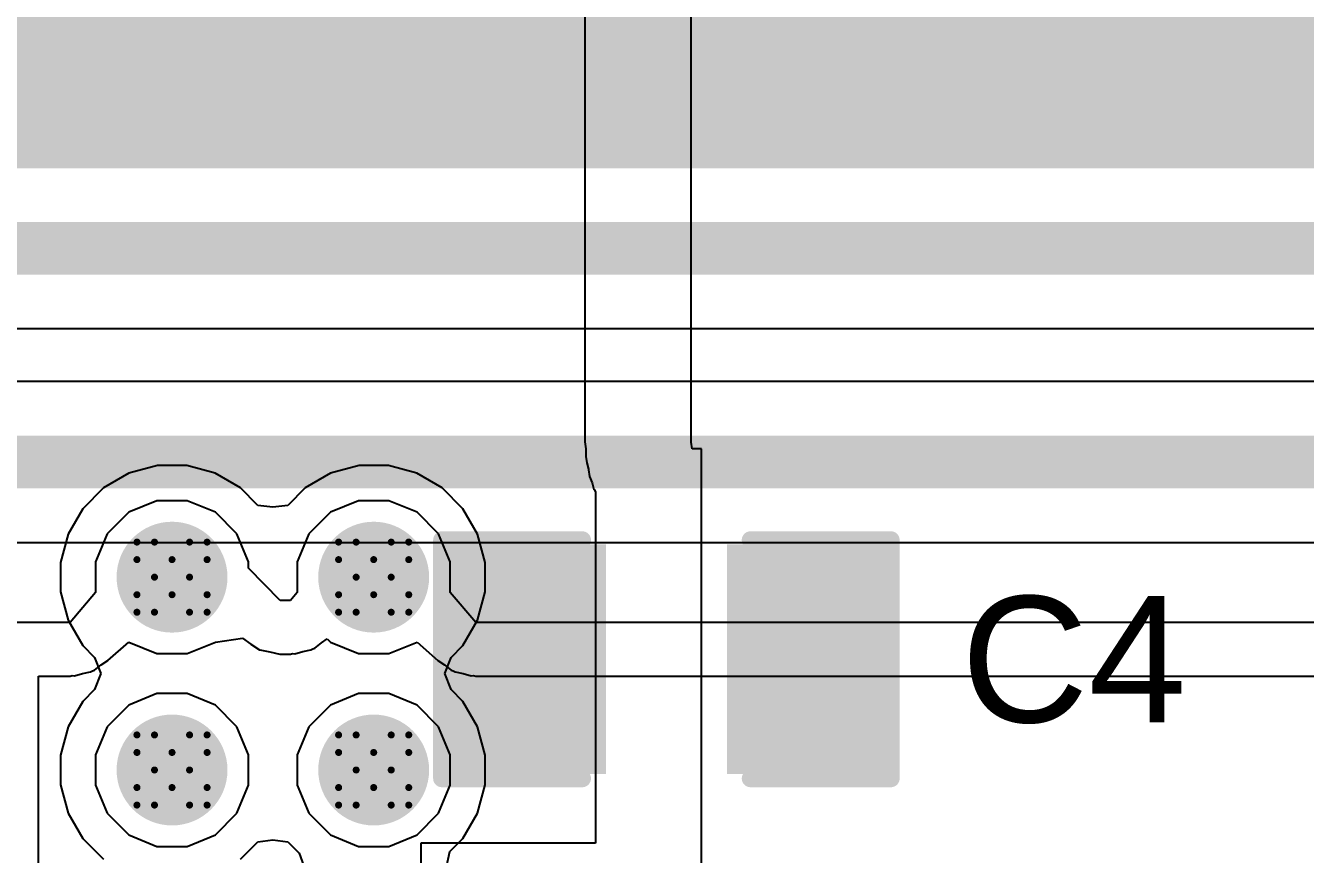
# Model space of a CAD drawing. Header units: inches. Extents: x 0 to 5379, y 0 to 5429.
# Drawn here: x 216.73 to 226, y 61.96 to 67.96 of the extents above; entities that cross this region are included whole.
import ezdxf

# ---------------------------------------------------------------- set-up
doc = ezdxf.new("R2010")
doc.units = ezdxf.units.IN
for name, color, linetype in [('Bottom Layer', 5, 'Continuous'), ('Bottom Solder', 6, 'Continuous'), ('Drill Drawing', 1, 'Continuous'), ('GND01', 16, 'Continuous'), ('GND02', 76, 'Continuous'), ('PWR', 156, 'Continuous'), ('SIG 01', 90, 'Continuous'), ('Top Layer', 1, 'Continuous'), ('Top Overlay', 2, 'Continuous'), ('Top Paste', 8, 'Continuous'), ('Top Solder', 216, 'Continuous'), ('Via Holes', 16, 'Continuous')]:
    doc.layers.add(name, color=color, linetype=linetype)
doc.styles.add('Arial', font='', dxfattribs={"height": 0.2})
doc.styles.add('Arial_Bold', font='', dxfattribs={"height": 0.2})
doc.styles.get('Arial').set_extended_font_data('Arial')
doc.styles.get('Arial_Bold').set_extended_font_data('Arial', bold=True)

# ---------------------------------------------------------------- blocks, each defined once
blk = doc.blocks.new('C___0805_10')
at = {"layer": 'Top Layer'}
for points in [[(-1.524, 0.762), (-0.508, 0.762), (-0.508, -0.762), (-1.524, -0.762)], [(0.508, 0.762), (1.524, 0.762), (1.524, -0.762), (0.508, -0.762)]]:
    blk.add_hatch(color=1, dxfattribs=at).paths.add_polyline_path(points)
at = {"layer": 'Top Paste'}
for points in [[(-1.524, 0.762), (-0.508, 0.762), (-0.508, -0.762), (-1.524, -0.762)], [(0.508, 0.762), (1.524, 0.762), (1.524, -0.762), (0.508, -0.762)]]:
    blk.add_hatch(color=8, dxfattribs=at).paths.add_polyline_path(points)
at = {"layer": 'Top Solder'}
for points in [[(-1.594, 0.832), (-0.438, 0.832), (-0.438, -0.832), (-1.594, -0.832)], [(0.438, 0.832), (1.594, 0.832), (1.594, -0.832), (0.438, -0.832)]]:
    blk.add_hatch(color=216, dxfattribs=at).paths.add_polyline_path(points)
at = {"layer": 'Top Overlay'}
for points in [[(-1.6256, 0.8636, 0.127, 0.127, 0), (-0.6096, 0.8636, 0.127, 0.127, 0)], [(-1.6256, -0.8636, 0.127, 0.127, 0), (-1.6256, 0.8636, 0.127, 0.127, 0)], [(0.6096, 0.8636, 0.127, 0.127, 0), (1.6256, 0.8636, 0.127, 0.127, 0)], [(1.6256, -0.8636, 0.127, 0.127, 0), (1.6256, 0.8636, 0.127, 0.127, 0)], [(-1.6256, -0.8636, 0.127, 0.127, 0), (-0.6096, -0.8636, 0.127, 0.127, 0)], [(0.6096, -0.8636, 0.127, 0.127, 0), (1.6256, -0.8636, 0.127, 0.127, 0)]]:
    blk.add_lwpolyline(points, format="xyseb", dxfattribs=at)
for points in [[(-1.6574, 0.8636, 0.0635, 0.0635, 1), (-1.5938, 0.8636, 0.0635, 0.0635, 1)], [(-1.6574, 0.8636, 0.0635, 0.0635, 1), (-1.5938, 0.8636, 0.0635, 0.0635, 1)], [(-0.6413, 0.8636, 0.0635, 0.0635, 1), (-0.5778, 0.8636, 0.0635, 0.0635, 1)], [(0.5778, 0.8636, 0.0635, 0.0635, 1), (0.6413, 0.8636, 0.0635, 0.0635, 1)], [(1.5938, 0.8636, 0.0635, 0.0635, 1), (1.6574, 0.8636, 0.0635, 0.0635, 1)], [(1.5938, 0.8636, 0.0635, 0.0635, 1), (1.6574, 0.8636, 0.0635, 0.0635, 1)], [(-1.6574, -0.8636, 0.0635, 0.0635, 1), (-1.5938, -0.8636, 0.0635, 0.0635, 1)], [(-1.6574, -0.8636, 0.0635, 0.0635, 1), (-1.5938, -0.8636, 0.0635, 0.0635, 1)], [(-0.6413, -0.8636, 0.0635, 0.0635, 1), (-0.5778, -0.8636, 0.0635, 0.0635, 1)], [(0.5778, -0.8636, 0.0635, 0.0635, 1), (0.6413, -0.8636, 0.0635, 0.0635, 1)], [(1.5938, -0.8636, 0.0635, 0.0635, 1), (1.6574, -0.8636, 0.0635, 0.0635, 1)], [(1.5938, -0.8636, 0.0635, 0.0635, 1), (1.6574, -0.8636, 0.0635, 0.0635, 1)]]:
    blk.add_lwpolyline(points, format="xyseb", close=True, dxfattribs=at)

msp = doc.modelspace()

# ---------------------------------------------------------------- hatches: boundary and pattern name
at = {"layer": 'Bottom Layer'}
h = msp.add_hatch(color=5, dxfattribs=at)
edge = h.paths.add_edge_path()
edge.add_arc((217.7934, 63.9677), 0.3, 0, 360)
h = msp.add_hatch(color=5, dxfattribs=at)
edge = h.paths.add_edge_path()
edge.add_arc((219.2538, 63.9677), 0.3, 0, 360)
h = msp.add_hatch(color=5, dxfattribs=at)
edge = h.paths.add_edge_path()
edge.add_arc((217.7934, 62.5707), 0.3, 0, 360)
h = msp.add_hatch(color=5, dxfattribs=at)
edge = h.paths.add_edge_path()
edge.add_arc((219.2538, 62.5707), 0.3, 0, 360)
at = {"layer": 'Bottom Solder'}
msp.add_hatch(color=6, dxfattribs=at).paths.add_polyline_path([(191.3214, 66.929), (348.9706, 66.929), (348.9706, 71.631), (191.3214, 71.631)])
h = msp.add_hatch(color=6, dxfattribs=at)
edge = h.paths.add_edge_path()
edge.add_arc((217.7934, 63.9677), 0.4016, 0, 360)
h = msp.add_hatch(color=6, dxfattribs=at)
edge = h.paths.add_edge_path()
edge.add_arc((219.2538, 63.9677), 0.4016, 0, 360)
h = msp.add_hatch(color=6, dxfattribs=at)
edge = h.paths.add_edge_path()
edge.add_arc((217.7934, 62.5707), 0.4016, 0, 360)
h = msp.add_hatch(color=6, dxfattribs=at)
edge = h.paths.add_edge_path()
edge.add_arc((219.2538, 62.5707), 0.4016, 0, 360)
at = {"layer": 'GND01'}
h = msp.add_hatch(color=16, dxfattribs=at)
edge = h.paths.add_edge_path()
edge.add_arc((217.7934, 63.9677), 0.3, 0, 360)
h = msp.add_hatch(color=16, dxfattribs=at)
edge = h.paths.add_edge_path()
edge.add_arc((219.2538, 63.9677), 0.3, 0, 360)
h = msp.add_hatch(color=16, dxfattribs=at)
edge = h.paths.add_edge_path()
edge.add_arc((217.7934, 62.5707), 0.3, 0, 360)
h = msp.add_hatch(color=16, dxfattribs=at)
edge = h.paths.add_edge_path()
edge.add_arc((219.2538, 62.5707), 0.3, 0, 360)
at = {"layer": 'GND02'}
h = msp.add_hatch(color=76, dxfattribs=at)
edge = h.paths.add_edge_path()
edge.add_arc((217.7934, 63.9677), 0.3, 0, 360)
h = msp.add_hatch(color=76, dxfattribs=at)
edge = h.paths.add_edge_path()
edge.add_arc((219.2538, 63.9677), 0.3, 0, 360)
h = msp.add_hatch(color=76, dxfattribs=at)
edge = h.paths.add_edge_path()
edge.add_arc((217.7934, 62.5707), 0.3, 0, 360)
h = msp.add_hatch(color=76, dxfattribs=at)
edge = h.paths.add_edge_path()
edge.add_arc((219.2538, 62.5707), 0.3, 0, 360)
at = {"layer": 'PWR'}
h = msp.add_hatch(color=156, dxfattribs=at)
edge = h.paths.add_edge_path()
edge.add_arc((217.7934, 63.9677), 0.3, 0, 360)
h = msp.add_hatch(color=156, dxfattribs=at)
edge = h.paths.add_edge_path()
edge.add_arc((219.2538, 63.9677), 0.3, 0, 360)
h = msp.add_hatch(color=156, dxfattribs=at)
edge = h.paths.add_edge_path()
edge.add_arc((217.7934, 62.5707), 0.3, 0, 360)
h = msp.add_hatch(color=156, dxfattribs=at)
edge = h.paths.add_edge_path()
edge.add_arc((219.2538, 62.5707), 0.3, 0, 360)
at = {"layer": 'SIG 01'}
h = msp.add_hatch(color=90, dxfattribs=at)
edge = h.paths.add_edge_path()
edge.add_arc((217.7934, 63.9677), 0.3, 0, 360)
h = msp.add_hatch(color=90, dxfattribs=at)
edge = h.paths.add_edge_path()
edge.add_arc((219.2538, 63.9677), 0.3, 0, 360)
h = msp.add_hatch(color=90, dxfattribs=at)
edge = h.paths.add_edge_path()
edge.add_arc((217.7934, 62.5707), 0.3, 0, 360)
h = msp.add_hatch(color=90, dxfattribs=at)
edge = h.paths.add_edge_path()
edge.add_arc((219.2538, 62.5707), 0.3, 0, 360)
at = {"layer": 'Top Layer'}
h = msp.add_hatch(color=1, dxfattribs=at)
edge = h.paths.add_edge_path()
edge.add_arc((217.7934, 63.9677), 0.3, 0, 360)
h = msp.add_hatch(color=1, dxfattribs=at)
edge = h.paths.add_edge_path()
edge.add_arc((219.2538, 63.9677), 0.3, 0, 360)
h = msp.add_hatch(color=1, dxfattribs=at)
edge = h.paths.add_edge_path()
edge.add_arc((217.7934, 62.5707), 0.3, 0, 360)
h = msp.add_hatch(color=1, dxfattribs=at)
edge = h.paths.add_edge_path()
edge.add_arc((219.2538, 62.5707), 0.3, 0, 360)
at = {"layer": 'Top Solder'}
h = msp.add_hatch(color=216, dxfattribs=at)
edge = h.paths.add_edge_path()
edge.add_arc((217.7934, 63.9677), 0.4016, 0, 360)
h = msp.add_hatch(color=216, dxfattribs=at)
edge = h.paths.add_edge_path()
edge.add_arc((219.2538, 63.9677), 0.4016, 0, 360)
h = msp.add_hatch(color=216, dxfattribs=at)
edge = h.paths.add_edge_path()
edge.add_arc((217.7934, 62.5707), 0.4016, 0, 360)
h = msp.add_hatch(color=216, dxfattribs=at)
edge = h.paths.add_edge_path()
edge.add_arc((219.2538, 62.5707), 0.4016, 0, 360)
at = {"layer": 'Via Holes'}
h = msp.add_hatch(color=7, dxfattribs=at)
edge = h.paths.add_edge_path()
edge.add_arc((217.7934, 63.9677), 0.15, 0, 360)
h = msp.add_hatch(color=7, dxfattribs=at)
edge = h.paths.add_edge_path()
edge.add_arc((219.2538, 63.9677), 0.15, 0, 360)
h = msp.add_hatch(color=7, dxfattribs=at)
edge = h.paths.add_edge_path()
edge.add_arc((217.7934, 62.5707), 0.15, 0, 360)
h = msp.add_hatch(color=7, dxfattribs=at)
edge = h.paths.add_edge_path()
edge.add_arc((219.2538, 62.5707), 0.15, 0, 360)

# ---------------------------------------------------------------- linework, layer by layer
at = {"layer": 'Bottom Layer'}
for p, q in [((217.4815, 64.7206), (217.2973, 64.6143)), ((217.6871, 64.7757), (217.4815, 64.7206)), ((217.8998, 64.7757), (217.6871, 64.7757)), ((218.1053, 64.7206), (217.8998, 64.7757)), ((218.2895, 64.6143), (218.1053, 64.7206)), ((218.9419, 64.7206), (218.7577, 64.6143)), ((219.1475, 64.7757), (218.9419, 64.7206)), ((219.3602, 64.7757), (219.1475, 64.7757)), ((219.5657, 64.7206), (219.3602, 64.7757)), ((219.7499, 64.6143), (219.5657, 64.7206)), ((217.2973, 64.6143), (217.1469, 64.4638)), ((218.4159, 64.4879), (218.2895, 64.6143)), ((218.7577, 64.6143), (218.6314, 64.4879)), ((219.9004, 64.4638), (219.7499, 64.6143)), ((217.1469, 64.4638), (217.0405, 64.2796)), ((218.5236, 64.4744), (218.4159, 64.4879)), ((218.6314, 64.4879), (218.5236, 64.4744)), ((220.0068, 64.2796), (219.9004, 64.4638)), ((217.0405, 64.2796), (216.9854, 64.0741)), ((220.0618, 64.0741), (220.0068, 64.2796)), ((216.9854, 64.0741), (216.9854, 63.8613)), ((220.0618, 63.8613), (220.0618, 64.0741)), ((216.9854, 63.8613), (217.0405, 63.6558)), ((220.0068, 63.6558), (220.0618, 63.8613)), ((217.0405, 63.6558), (217.1469, 63.4716)), ((219.9004, 63.4716), (220.0068, 63.6558)), ((217.1469, 63.4716), (217.233, 63.3854)), ((219.8143, 63.3854), (219.9004, 63.4716)), ((217.233, 63.3854), (217.2774, 63.2692)), ((219.7698, 63.2692), (219.8143, 63.3854)), ((217.2774, 63.2692), (217.233, 63.153)), ((219.8143, 63.153), (219.7698, 63.2692)), ((217.233, 63.153), (217.1469, 63.0668)), ((219.9004, 63.0668), (219.8143, 63.153)), ((217.1469, 63.0668), (217.0405, 62.8826)), ((220.0068, 62.8826), (219.9004, 63.0668)), ((217.0405, 62.8826), (216.9854, 62.6771)), ((220.0618, 62.6771), (220.0068, 62.8826)), ((216.9854, 62.6771), (216.9854, 62.4643)), ((220.0618, 62.4643), (220.0618, 62.6771)), ((216.9854, 62.4643), (217.0405, 62.2588)), ((220.0068, 62.2588), (220.0618, 62.4643)), ((217.0405, 62.2588), (217.1469, 62.0746)), ((219.9004, 62.0746), (220.0068, 62.2588)), ((217.1469, 62.0746), (217.2973, 61.9241)), ((218.2895, 61.9241), (218.4159, 62.0505)), ((218.4159, 62.0505), (218.5236, 62.064)), ((218.5236, 62.064), (218.6314, 62.0505)), ((218.6314, 62.0505), (218.714, 61.9678)), ((219.8056, 61.9797), (219.9004, 62.0746)), ((218.714, 61.9678), (218.7469, 61.8741)), ((219.777, 61.8472), (219.8056, 61.9797))]:
    msp.add_line(p, q, dxfattribs=at)
at = {"layer": 'Drill Drawing'}
for points in [[(217.5394, 64.0947, 0.0508, 0.0508, 0), (217.5394, 64.2217, 0.0508, 0.0508, 0)], [(217.5394, 64.2217, 0.0508, 0.0508, 0), (217.6664, 64.2217, 0.0508, 0.0508, 0)], [(217.6664, 64.2217, 0.0508, 0.0508, 0), (217.7934, 64.0947, 0.0508, 0.0508, 0)], [(217.7934, 64.0947, 0.0508, 0.0508, 0), (217.9204, 64.2217, 0.0508, 0.0508, 0)], [(217.9204, 64.2217, 0.0508, 0.0508, 0), (218.0474, 64.2217, 0.0508, 0.0508, 0)], [(218.0474, 64.0947, 0.0508, 0.0508, 0), (218.0474, 64.2217, 0.0508, 0.0508, 0)], [(218.9998, 64.0947, 0.0508, 0.0508, 0), (218.9998, 64.2217, 0.0508, 0.0508, 0)], [(218.9998, 64.2217, 0.0508, 0.0508, 0), (219.1268, 64.2217, 0.0508, 0.0508, 0)], [(219.1268, 64.2217, 0.0508, 0.0508, 0), (219.2538, 64.0947, 0.0508, 0.0508, 0)], [(219.2538, 64.0947, 0.0508, 0.0508, 0), (219.3808, 64.2217, 0.0508, 0.0508, 0)], [(219.3808, 64.2217, 0.0508, 0.0508, 0), (219.5078, 64.2217, 0.0508, 0.0508, 0)], [(219.5078, 64.0947, 0.0508, 0.0508, 0), (219.5078, 64.2217, 0.0508, 0.0508, 0)], [(217.5394, 64.0947, 0.0508, 0.0508, 0), (217.6664, 63.9677, 0.0508, 0.0508, 0)], [(217.9204, 63.9677, 0.0508, 0.0508, 0), (218.0474, 64.0947, 0.0508, 0.0508, 0)], [(218.9998, 64.0947, 0.0508, 0.0508, 0), (219.1268, 63.9677, 0.0508, 0.0508, 0)], [(219.3808, 63.9677, 0.0508, 0.0508, 0), (219.5078, 64.0947, 0.0508, 0.0508, 0)], [(217.5394, 63.8407, 0.0508, 0.0508, 0), (217.6664, 63.9677, 0.0508, 0.0508, 0)], [(217.9204, 63.9677, 0.0508, 0.0508, 0), (218.0474, 63.8407, 0.0508, 0.0508, 0)], [(218.9998, 63.8407, 0.0508, 0.0508, 0), (219.1268, 63.9677, 0.0508, 0.0508, 0)], [(219.3808, 63.9677, 0.0508, 0.0508, 0), (219.5078, 63.8407, 0.0508, 0.0508, 0)], [(217.5394, 63.7137, 0.0508, 0.0508, 0), (217.5394, 63.8407, 0.0508, 0.0508, 0)], [(217.6664, 63.7137, 0.0508, 0.0508, 0), (217.7934, 63.8407, 0.0508, 0.0508, 0)], [(217.7934, 63.8407, 0.0508, 0.0508, 0), (217.9204, 63.7137, 0.0508, 0.0508, 0)], [(218.0474, 63.7137, 0.0508, 0.0508, 0), (218.0474, 63.8407, 0.0508, 0.0508, 0)], [(218.9998, 63.7137, 0.0508, 0.0508, 0), (218.9998, 63.8407, 0.0508, 0.0508, 0)], [(219.1268, 63.7137, 0.0508, 0.0508, 0), (219.2538, 63.8407, 0.0508, 0.0508, 0)], [(219.2538, 63.8407, 0.0508, 0.0508, 0), (219.3808, 63.7137, 0.0508, 0.0508, 0)], [(219.5078, 63.7137, 0.0508, 0.0508, 0), (219.5078, 63.8407, 0.0508, 0.0508, 0)], [(217.5394, 63.7137, 0.0508, 0.0508, 0), (217.6664, 63.7137, 0.0508, 0.0508, 0)], [(217.9204, 63.7137, 0.0508, 0.0508, 0), (218.0474, 63.7137, 0.0508, 0.0508, 0)], [(218.9998, 63.7137, 0.0508, 0.0508, 0), (219.1268, 63.7137, 0.0508, 0.0508, 0)], [(219.3808, 63.7137, 0.0508, 0.0508, 0), (219.5078, 63.7137, 0.0508, 0.0508, 0)], [(217.5394, 62.6977, 0.0508, 0.0508, 0), (217.5394, 62.8247, 0.0508, 0.0508, 0)], [(217.5394, 62.8247, 0.0508, 0.0508, 0), (217.6664, 62.8247, 0.0508, 0.0508, 0)], [(217.6664, 62.8247, 0.0508, 0.0508, 0), (217.7934, 62.6977, 0.0508, 0.0508, 0)], [(217.7934, 62.6977, 0.0508, 0.0508, 0), (217.9204, 62.8247, 0.0508, 0.0508, 0)], [(217.9204, 62.8247, 0.0508, 0.0508, 0), (218.0474, 62.8247, 0.0508, 0.0508, 0)], [(218.0474, 62.6977, 0.0508, 0.0508, 0), (218.0474, 62.8247, 0.0508, 0.0508, 0)], [(218.9998, 62.6977, 0.0508, 0.0508, 0), (218.9998, 62.8247, 0.0508, 0.0508, 0)], [(218.9998, 62.8247, 0.0508, 0.0508, 0), (219.1268, 62.8247, 0.0508, 0.0508, 0)], [(219.1268, 62.8247, 0.0508, 0.0508, 0), (219.2538, 62.6977, 0.0508, 0.0508, 0)], [(219.2538, 62.6977, 0.0508, 0.0508, 0), (219.3808, 62.8247, 0.0508, 0.0508, 0)], [(219.3808, 62.8247, 0.0508, 0.0508, 0), (219.5078, 62.8247, 0.0508, 0.0508, 0)], [(219.5078, 62.6977, 0.0508, 0.0508, 0), (219.5078, 62.8247, 0.0508, 0.0508, 0)], [(217.5394, 62.6977, 0.0508, 0.0508, 0), (217.6664, 62.5707, 0.0508, 0.0508, 0)], [(217.9204, 62.5707, 0.0508, 0.0508, 0), (218.0474, 62.6977, 0.0508, 0.0508, 0)], [(218.9998, 62.6977, 0.0508, 0.0508, 0), (219.1268, 62.5707, 0.0508, 0.0508, 0)], [(219.3808, 62.5707, 0.0508, 0.0508, 0), (219.5078, 62.6977, 0.0508, 0.0508, 0)], [(217.5394, 62.4437, 0.0508, 0.0508, 0), (217.6664, 62.5707, 0.0508, 0.0508, 0)], [(217.9204, 62.5707, 0.0508, 0.0508, 0), (218.0474, 62.4437, 0.0508, 0.0508, 0)], [(218.9998, 62.4437, 0.0508, 0.0508, 0), (219.1268, 62.5707, 0.0508, 0.0508, 0)], [(219.3808, 62.5707, 0.0508, 0.0508, 0), (219.5078, 62.4437, 0.0508, 0.0508, 0)], [(217.5394, 62.3167, 0.0508, 0.0508, 0), (217.5394, 62.4437, 0.0508, 0.0508, 0)], [(217.6664, 62.3167, 0.0508, 0.0508, 0), (217.7934, 62.4437, 0.0508, 0.0508, 0)], [(217.7934, 62.4437, 0.0508, 0.0508, 0), (217.9204, 62.3167, 0.0508, 0.0508, 0)], [(218.0474, 62.3167, 0.0508, 0.0508, 0), (218.0474, 62.4437, 0.0508, 0.0508, 0)], [(218.9998, 62.3167, 0.0508, 0.0508, 0), (218.9998, 62.4437, 0.0508, 0.0508, 0)], [(219.1268, 62.3167, 0.0508, 0.0508, 0), (219.2538, 62.4437, 0.0508, 0.0508, 0)], [(219.2538, 62.4437, 0.0508, 0.0508, 0), (219.3808, 62.3167, 0.0508, 0.0508, 0)], [(219.5078, 62.3167, 0.0508, 0.0508, 0), (219.5078, 62.4437, 0.0508, 0.0508, 0)], [(217.5394, 62.3167, 0.0508, 0.0508, 0), (217.6664, 62.3167, 0.0508, 0.0508, 0)], [(217.9204, 62.3167, 0.0508, 0.0508, 0), (218.0474, 62.3167, 0.0508, 0.0508, 0)], [(218.9998, 62.3167, 0.0508, 0.0508, 0), (219.1268, 62.3167, 0.0508, 0.0508, 0)], [(219.3808, 62.3167, 0.0508, 0.0508, 0), (219.5078, 62.3167, 0.0508, 0.0508, 0)]]:
    msp.add_lwpolyline(points, format="xyseb", dxfattribs=at)
for points in [[(217.5267, 64.2217, 0.0254, 0.0254, 1), (217.5521, 64.2217, 0.0254, 0.0254, 1)], [(217.5267, 64.2217, 0.0254, 0.0254, 1), (217.5521, 64.2217, 0.0254, 0.0254, 1)], [(217.6537, 64.2217, 0.0254, 0.0254, 1), (217.6791, 64.2217, 0.0254, 0.0254, 1)], [(217.6537, 64.2217, 0.0254, 0.0254, 1), (217.6791, 64.2217, 0.0254, 0.0254, 1)], [(217.9077, 64.2217, 0.0254, 0.0254, 1), (217.9331, 64.2217, 0.0254, 0.0254, 1)], [(217.9077, 64.2217, 0.0254, 0.0254, 1), (217.9331, 64.2217, 0.0254, 0.0254, 1)], [(218.0347, 64.2217, 0.0254, 0.0254, 1), (218.0601, 64.2217, 0.0254, 0.0254, 1)], [(218.0347, 64.2217, 0.0254, 0.0254, 1), (218.0601, 64.2217, 0.0254, 0.0254, 1)], [(218.9871, 64.2217, 0.0254, 0.0254, 1), (219.0125, 64.2217, 0.0254, 0.0254, 1)], [(218.9871, 64.2217, 0.0254, 0.0254, 1), (219.0125, 64.2217, 0.0254, 0.0254, 1)], [(219.1141, 64.2217, 0.0254, 0.0254, 1), (219.1395, 64.2217, 0.0254, 0.0254, 1)], [(219.1141, 64.2217, 0.0254, 0.0254, 1), (219.1395, 64.2217, 0.0254, 0.0254, 1)], [(219.3681, 64.2217, 0.0254, 0.0254, 1), (219.3935, 64.2217, 0.0254, 0.0254, 1)], [(219.3681, 64.2217, 0.0254, 0.0254, 1), (219.3935, 64.2217, 0.0254, 0.0254, 1)], [(219.4951, 64.2217, 0.0254, 0.0254, 1), (219.5205, 64.2217, 0.0254, 0.0254, 1)], [(219.4951, 64.2217, 0.0254, 0.0254, 1), (219.5205, 64.2217, 0.0254, 0.0254, 1)], [(217.5267, 64.0947, 0.0254, 0.0254, 1), (217.5521, 64.0947, 0.0254, 0.0254, 1)], [(217.5267, 64.0947, 0.0254, 0.0254, 1), (217.5521, 64.0947, 0.0254, 0.0254, 1)], [(217.7807, 64.0947, 0.0254, 0.0254, 1), (217.8061, 64.0947, 0.0254, 0.0254, 1)], [(217.7807, 64.0947, 0.0254, 0.0254, 1), (217.8061, 64.0947, 0.0254, 0.0254, 1)], [(218.0347, 64.0947, 0.0254, 0.0254, 1), (218.0601, 64.0947, 0.0254, 0.0254, 1)], [(218.0347, 64.0947, 0.0254, 0.0254, 1), (218.0601, 64.0947, 0.0254, 0.0254, 1)], [(218.9871, 64.0947, 0.0254, 0.0254, 1), (219.0125, 64.0947, 0.0254, 0.0254, 1)], [(218.9871, 64.0947, 0.0254, 0.0254, 1), (219.0125, 64.0947, 0.0254, 0.0254, 1)], [(219.2411, 64.0947, 0.0254, 0.0254, 1), (219.2665, 64.0947, 0.0254, 0.0254, 1)], [(219.2411, 64.0947, 0.0254, 0.0254, 1), (219.2665, 64.0947, 0.0254, 0.0254, 1)], [(219.4951, 64.0947, 0.0254, 0.0254, 1), (219.5205, 64.0947, 0.0254, 0.0254, 1)], [(219.4951, 64.0947, 0.0254, 0.0254, 1), (219.5205, 64.0947, 0.0254, 0.0254, 1)], [(217.6537, 63.9677, 0.0254, 0.0254, 1), (217.6791, 63.9677, 0.0254, 0.0254, 1)], [(217.6537, 63.9677, 0.0254, 0.0254, 1), (217.6791, 63.9677, 0.0254, 0.0254, 1)], [(217.9077, 63.9677, 0.0254, 0.0254, 1), (217.9331, 63.9677, 0.0254, 0.0254, 1)], [(217.9077, 63.9677, 0.0254, 0.0254, 1), (217.9331, 63.9677, 0.0254, 0.0254, 1)], [(219.1141, 63.9677, 0.0254, 0.0254, 1), (219.1395, 63.9677, 0.0254, 0.0254, 1)], [(219.1141, 63.9677, 0.0254, 0.0254, 1), (219.1395, 63.9677, 0.0254, 0.0254, 1)], [(219.3681, 63.9677, 0.0254, 0.0254, 1), (219.3935, 63.9677, 0.0254, 0.0254, 1)], [(219.3681, 63.9677, 0.0254, 0.0254, 1), (219.3935, 63.9677, 0.0254, 0.0254, 1)], [(217.5267, 63.8407, 0.0254, 0.0254, 1), (217.5521, 63.8407, 0.0254, 0.0254, 1)], [(217.5267, 63.8407, 0.0254, 0.0254, 1), (217.5521, 63.8407, 0.0254, 0.0254, 1)], [(217.7807, 63.8407, 0.0254, 0.0254, 1), (217.8061, 63.8407, 0.0254, 0.0254, 1)], [(217.7807, 63.8407, 0.0254, 0.0254, 1), (217.8061, 63.8407, 0.0254, 0.0254, 1)], [(218.0347, 63.8407, 0.0254, 0.0254, 1), (218.0601, 63.8407, 0.0254, 0.0254, 1)], [(218.0347, 63.8407, 0.0254, 0.0254, 1), (218.0601, 63.8407, 0.0254, 0.0254, 1)], [(218.9871, 63.8407, 0.0254, 0.0254, 1), (219.0125, 63.8407, 0.0254, 0.0254, 1)], [(218.9871, 63.8407, 0.0254, 0.0254, 1), (219.0125, 63.8407, 0.0254, 0.0254, 1)], [(219.2411, 63.8407, 0.0254, 0.0254, 1), (219.2665, 63.8407, 0.0254, 0.0254, 1)], [(219.2411, 63.8407, 0.0254, 0.0254, 1), (219.2665, 63.8407, 0.0254, 0.0254, 1)], [(219.4951, 63.8407, 0.0254, 0.0254, 1), (219.5205, 63.8407, 0.0254, 0.0254, 1)], [(219.4951, 63.8407, 0.0254, 0.0254, 1), (219.5205, 63.8407, 0.0254, 0.0254, 1)], [(217.5267, 63.7137, 0.0254, 0.0254, 1), (217.5521, 63.7137, 0.0254, 0.0254, 1)], [(217.5267, 63.7137, 0.0254, 0.0254, 1), (217.5521, 63.7137, 0.0254, 0.0254, 1)], [(217.6537, 63.7137, 0.0254, 0.0254, 1), (217.6791, 63.7137, 0.0254, 0.0254, 1)], [(217.6537, 63.7137, 0.0254, 0.0254, 1), (217.6791, 63.7137, 0.0254, 0.0254, 1)], [(217.9077, 63.7137, 0.0254, 0.0254, 1), (217.9331, 63.7137, 0.0254, 0.0254, 1)], [(217.9077, 63.7137, 0.0254, 0.0254, 1), (217.9331, 63.7137, 0.0254, 0.0254, 1)], [(218.0347, 63.7137, 0.0254, 0.0254, 1), (218.0601, 63.7137, 0.0254, 0.0254, 1)], [(218.0347, 63.7137, 0.0254, 0.0254, 1), (218.0601, 63.7137, 0.0254, 0.0254, 1)], [(218.9871, 63.7137, 0.0254, 0.0254, 1), (219.0125, 63.7137, 0.0254, 0.0254, 1)], [(218.9871, 63.7137, 0.0254, 0.0254, 1), (219.0125, 63.7137, 0.0254, 0.0254, 1)], [(219.1141, 63.7137, 0.0254, 0.0254, 1), (219.1395, 63.7137, 0.0254, 0.0254, 1)], [(219.1141, 63.7137, 0.0254, 0.0254, 1), (219.1395, 63.7137, 0.0254, 0.0254, 1)], [(219.3681, 63.7137, 0.0254, 0.0254, 1), (219.3935, 63.7137, 0.0254, 0.0254, 1)], [(219.3681, 63.7137, 0.0254, 0.0254, 1), (219.3935, 63.7137, 0.0254, 0.0254, 1)], [(219.4951, 63.7137, 0.0254, 0.0254, 1), (219.5205, 63.7137, 0.0254, 0.0254, 1)], [(219.4951, 63.7137, 0.0254, 0.0254, 1), (219.5205, 63.7137, 0.0254, 0.0254, 1)], [(217.5267, 62.8247, 0.0254, 0.0254, 1), (217.5521, 62.8247, 0.0254, 0.0254, 1)], [(217.5267, 62.8247, 0.0254, 0.0254, 1), (217.5521, 62.8247, 0.0254, 0.0254, 1)], [(217.6537, 62.8247, 0.0254, 0.0254, 1), (217.6791, 62.8247, 0.0254, 0.0254, 1)], [(217.6537, 62.8247, 0.0254, 0.0254, 1), (217.6791, 62.8247, 0.0254, 0.0254, 1)], [(217.9077, 62.8247, 0.0254, 0.0254, 1), (217.9331, 62.8247, 0.0254, 0.0254, 1)], [(217.9077, 62.8247, 0.0254, 0.0254, 1), (217.9331, 62.8247, 0.0254, 0.0254, 1)], [(218.0347, 62.8247, 0.0254, 0.0254, 1), (218.0601, 62.8247, 0.0254, 0.0254, 1)], [(218.0347, 62.8247, 0.0254, 0.0254, 1), (218.0601, 62.8247, 0.0254, 0.0254, 1)], [(218.9871, 62.8247, 0.0254, 0.0254, 1), (219.0125, 62.8247, 0.0254, 0.0254, 1)], [(218.9871, 62.8247, 0.0254, 0.0254, 1), (219.0125, 62.8247, 0.0254, 0.0254, 1)], [(219.1141, 62.8247, 0.0254, 0.0254, 1), (219.1395, 62.8247, 0.0254, 0.0254, 1)], [(219.1141, 62.8247, 0.0254, 0.0254, 1), (219.1395, 62.8247, 0.0254, 0.0254, 1)], [(219.3681, 62.8247, 0.0254, 0.0254, 1), (219.3935, 62.8247, 0.0254, 0.0254, 1)], [(219.3681, 62.8247, 0.0254, 0.0254, 1), (219.3935, 62.8247, 0.0254, 0.0254, 1)], [(219.4951, 62.8247, 0.0254, 0.0254, 1), (219.5205, 62.8247, 0.0254, 0.0254, 1)], [(219.4951, 62.8247, 0.0254, 0.0254, 1), (219.5205, 62.8247, 0.0254, 0.0254, 1)], [(217.5267, 62.6977, 0.0254, 0.0254, 1), (217.5521, 62.6977, 0.0254, 0.0254, 1)], [(217.5267, 62.6977, 0.0254, 0.0254, 1), (217.5521, 62.6977, 0.0254, 0.0254, 1)], [(217.7807, 62.6977, 0.0254, 0.0254, 1), (217.8061, 62.6977, 0.0254, 0.0254, 1)], [(217.7807, 62.6977, 0.0254, 0.0254, 1), (217.8061, 62.6977, 0.0254, 0.0254, 1)], [(218.0347, 62.6977, 0.0254, 0.0254, 1), (218.0601, 62.6977, 0.0254, 0.0254, 1)], [(218.0347, 62.6977, 0.0254, 0.0254, 1), (218.0601, 62.6977, 0.0254, 0.0254, 1)], [(218.9871, 62.6977, 0.0254, 0.0254, 1), (219.0125, 62.6977, 0.0254, 0.0254, 1)], [(218.9871, 62.6977, 0.0254, 0.0254, 1), (219.0125, 62.6977, 0.0254, 0.0254, 1)], [(219.2411, 62.6977, 0.0254, 0.0254, 1), (219.2665, 62.6977, 0.0254, 0.0254, 1)], [(219.2411, 62.6977, 0.0254, 0.0254, 1), (219.2665, 62.6977, 0.0254, 0.0254, 1)], [(219.4951, 62.6977, 0.0254, 0.0254, 1), (219.5205, 62.6977, 0.0254, 0.0254, 1)], [(219.4951, 62.6977, 0.0254, 0.0254, 1), (219.5205, 62.6977, 0.0254, 0.0254, 1)], [(217.6537, 62.5707, 0.0254, 0.0254, 1), (217.6791, 62.5707, 0.0254, 0.0254, 1)], [(217.6537, 62.5707, 0.0254, 0.0254, 1), (217.6791, 62.5707, 0.0254, 0.0254, 1)], [(217.9077, 62.5707, 0.0254, 0.0254, 1), (217.9331, 62.5707, 0.0254, 0.0254, 1)], [(217.9077, 62.5707, 0.0254, 0.0254, 1), (217.9331, 62.5707, 0.0254, 0.0254, 1)], [(219.1141, 62.5707, 0.0254, 0.0254, 1), (219.1395, 62.5707, 0.0254, 0.0254, 1)], [(219.1141, 62.5707, 0.0254, 0.0254, 1), (219.1395, 62.5707, 0.0254, 0.0254, 1)], [(219.3681, 62.5707, 0.0254, 0.0254, 1), (219.3935, 62.5707, 0.0254, 0.0254, 1)], [(219.3681, 62.5707, 0.0254, 0.0254, 1), (219.3935, 62.5707, 0.0254, 0.0254, 1)], [(217.5267, 62.4437, 0.0254, 0.0254, 1), (217.5521, 62.4437, 0.0254, 0.0254, 1)], [(217.5267, 62.4437, 0.0254, 0.0254, 1), (217.5521, 62.4437, 0.0254, 0.0254, 1)], [(217.7807, 62.4437, 0.0254, 0.0254, 1), (217.8061, 62.4437, 0.0254, 0.0254, 1)], [(217.7807, 62.4437, 0.0254, 0.0254, 1), (217.8061, 62.4437, 0.0254, 0.0254, 1)], [(218.0347, 62.4437, 0.0254, 0.0254, 1), (218.0601, 62.4437, 0.0254, 0.0254, 1)], [(218.0347, 62.4437, 0.0254, 0.0254, 1), (218.0601, 62.4437, 0.0254, 0.0254, 1)], [(218.9871, 62.4437, 0.0254, 0.0254, 1), (219.0125, 62.4437, 0.0254, 0.0254, 1)], [(218.9871, 62.4437, 0.0254, 0.0254, 1), (219.0125, 62.4437, 0.0254, 0.0254, 1)], [(219.2411, 62.4437, 0.0254, 0.0254, 1), (219.2665, 62.4437, 0.0254, 0.0254, 1)], [(219.2411, 62.4437, 0.0254, 0.0254, 1), (219.2665, 62.4437, 0.0254, 0.0254, 1)], [(219.4951, 62.4437, 0.0254, 0.0254, 1), (219.5205, 62.4437, 0.0254, 0.0254, 1)], [(219.4951, 62.4437, 0.0254, 0.0254, 1), (219.5205, 62.4437, 0.0254, 0.0254, 1)], [(217.5267, 62.3167, 0.0254, 0.0254, 1), (217.5521, 62.3167, 0.0254, 0.0254, 1)], [(217.5267, 62.3167, 0.0254, 0.0254, 1), (217.5521, 62.3167, 0.0254, 0.0254, 1)], [(217.6537, 62.3167, 0.0254, 0.0254, 1), (217.6791, 62.3167, 0.0254, 0.0254, 1)], [(217.6537, 62.3167, 0.0254, 0.0254, 1), (217.6791, 62.3167, 0.0254, 0.0254, 1)], [(217.9077, 62.3167, 0.0254, 0.0254, 1), (217.9331, 62.3167, 0.0254, 0.0254, 1)], [(217.9077, 62.3167, 0.0254, 0.0254, 1), (217.9331, 62.3167, 0.0254, 0.0254, 1)], [(218.0347, 62.3167, 0.0254, 0.0254, 1), (218.0601, 62.3167, 0.0254, 0.0254, 1)], [(218.0347, 62.3167, 0.0254, 0.0254, 1), (218.0601, 62.3167, 0.0254, 0.0254, 1)], [(218.9871, 62.3167, 0.0254, 0.0254, 1), (219.0125, 62.3167, 0.0254, 0.0254, 1)], [(218.9871, 62.3167, 0.0254, 0.0254, 1), (219.0125, 62.3167, 0.0254, 0.0254, 1)], [(219.1141, 62.3167, 0.0254, 0.0254, 1), (219.1395, 62.3167, 0.0254, 0.0254, 1)], [(219.1141, 62.3167, 0.0254, 0.0254, 1), (219.1395, 62.3167, 0.0254, 0.0254, 1)], [(219.3681, 62.3167, 0.0254, 0.0254, 1), (219.3935, 62.3167, 0.0254, 0.0254, 1)], [(219.3681, 62.3167, 0.0254, 0.0254, 1), (219.3935, 62.3167, 0.0254, 0.0254, 1)], [(219.4951, 62.3167, 0.0254, 0.0254, 1), (219.5205, 62.3167, 0.0254, 0.0254, 1)], [(219.4951, 62.3167, 0.0254, 0.0254, 1), (219.5205, 62.3167, 0.0254, 0.0254, 1)]]:
    msp.add_lwpolyline(points, format="xyseb", close=True, dxfattribs=at)
at = {"layer": 'PWR'}
for p, q in [((217.6832, 64.5217), (217.4796, 64.4374)), ((217.9036, 64.5217), (217.6832, 64.5217)), ((218.1072, 64.4374), (217.9036, 64.5217)), ((219.1436, 64.5217), (218.94, 64.4374)), ((219.364, 64.5217), (219.1436, 64.5217)), ((219.5676, 64.4374), (219.364, 64.5217)), ((217.4796, 64.4374), (217.3238, 64.2815)), ((218.2631, 64.2815), (218.1072, 64.4374)), ((218.94, 64.4374), (218.7842, 64.2815)), ((219.7235, 64.2815), (219.5676, 64.4374)), ((217.3238, 64.2815), (217.2394, 64.0779)), ((218.3474, 64.0779), (218.2631, 64.2815)), ((218.7842, 64.2815), (218.6998, 64.0779)), ((219.8078, 64.0779), (219.7235, 64.2815)), ((217.2394, 64.0779), (217.2394, 63.8575)), ((218.3474, 64.0331), (218.3474, 64.0779)), ((218.6998, 64.0779), (218.6998, 63.8575)), ((219.8078, 63.8575), (219.8078, 64.0779)), ((218.5774, 63.7994), (218.3474, 64.0331)), ((217.2394, 63.8575), (217.0548, 63.6395)), ((218.6506, 63.7994), (218.5774, 63.7994)), ((218.6998, 63.8575), (218.6506, 63.7994)), ((219.9925, 63.6395), (219.8078, 63.8575)), ((217.0548, 63.6395), (216.4381, 63.6395)), ((236.9306, 63.6395), (219.9925, 63.6395)), ((217.3295, 63.3649), (217.4796, 63.498)), ((217.4796, 63.498), (217.6832, 63.4137)), ((217.9036, 63.4137), (218.1072, 63.498)), ((218.1072, 63.498), (218.3027, 63.5247)), ((218.3027, 63.5247), (218.3644, 63.4835)), ((218.8754, 63.4914), (218.9181, 63.5199)), ((218.9181, 63.5199), (218.94, 63.498)), ((218.94, 63.498), (219.1436, 63.4137)), ((219.364, 63.4137), (219.5676, 63.498)), ((219.5676, 63.498), (219.7178, 63.3649)), ((217.6832, 63.4137), (217.9036, 63.4137)), ((218.3644, 63.4835), (218.4259, 63.4417)), ((218.4259, 63.4417), (218.4274, 63.4414)), ((218.4274, 63.4414), (218.4287, 63.4405)), ((218.4287, 63.4405), (218.5016, 63.426)), ((218.5016, 63.426), (218.5743, 63.411)), ((218.5743, 63.411), (218.5758, 63.4113)), ((218.5758, 63.4113), (218.5774, 63.411)), ((218.5774, 63.411), (218.6506, 63.411)), ((218.6506, 63.411), (218.6666, 63.4141)), ((218.6666, 63.4141), (218.6827, 63.4123)), ((218.6827, 63.4123), (218.7404, 63.4288)), ((218.7404, 63.4288), (218.7993, 63.4405)), ((218.7993, 63.4405), (218.8128, 63.4496)), ((218.8128, 63.4496), (218.8284, 63.454)), ((218.8284, 63.454), (218.8754, 63.4914)), ((219.1436, 63.4137), (219.364, 63.4137)), ((217.2325, 63.2941), (217.2795, 63.3315)), ((217.2795, 63.3315), (217.3295, 63.3649)), ((219.7178, 63.3649), (219.7677, 63.3315)), ((219.7677, 63.3315), (219.8147, 63.2941)), ((216.8265, 55.4736), (216.8265, 63.2511)), ((216.8265, 63.2511), (217.0548, 63.2511)), ((217.0548, 63.2511), (217.0707, 63.2542)), ((217.0707, 63.2542), (217.0868, 63.2524)), ((217.0868, 63.2524), (217.1445, 63.2689)), ((217.1445, 63.2689), (217.2034, 63.2807)), ((217.2034, 63.2807), (217.2169, 63.2897)), ((217.2169, 63.2897), (217.2325, 63.2941)), ((219.8147, 63.2941), (219.8303, 63.2897)), ((219.8303, 63.2897), (219.8438, 63.2807)), ((219.8438, 63.2807), (219.9027, 63.2689)), ((219.9027, 63.2689), (219.9604, 63.2524)), ((219.9604, 63.2524), (219.9766, 63.2542)), ((219.9766, 63.2542), (219.9925, 63.2511)), ((219.9925, 63.2511), (236.9306, 63.2511)), ((217.6832, 63.1247), (217.4796, 63.0404)), ((217.9036, 63.1247), (217.6832, 63.1247)), ((218.1072, 63.0404), (217.9036, 63.1247)), ((219.1436, 63.1247), (218.94, 63.0404)), ((219.364, 63.1247), (219.1436, 63.1247)), ((219.5676, 63.0404), (219.364, 63.1247)), ((217.4796, 63.0404), (217.3238, 62.8845)), ((218.2631, 62.8845), (218.1072, 63.0404)), ((218.94, 63.0404), (218.7842, 62.8845)), ((219.7235, 62.8845), (219.5676, 63.0404)), ((217.3238, 62.8845), (217.2394, 62.6809)), ((218.3474, 62.6809), (218.2631, 62.8845)), ((218.7842, 62.8845), (218.6998, 62.6809)), ((219.8078, 62.6809), (219.7235, 62.8845)), ((217.2394, 62.6809), (217.2394, 62.4605)), ((218.3474, 62.4605), (218.3474, 62.6809)), ((218.6998, 62.6809), (218.6998, 62.4605)), ((219.8078, 62.4605), (219.8078, 62.6809)), ((217.2394, 62.4605), (217.3238, 62.2569)), ((218.2631, 62.2569), (218.3474, 62.4605)), ((218.6998, 62.4605), (218.7842, 62.2569)), ((219.7235, 62.2569), (219.8078, 62.4605)), ((217.3238, 62.2569), (217.4796, 62.101)), ((218.1072, 62.101), (218.2631, 62.2569)), ((218.7842, 62.2569), (218.94, 62.101)), ((219.5676, 62.101), (219.7235, 62.2569)), ((217.4796, 62.101), (217.6832, 62.0167)), ((217.6832, 62.0167), (217.9036, 62.0167)), ((217.9036, 62.0167), (218.1072, 62.101)), ((218.94, 62.101), (219.1436, 62.0167)), ((219.1436, 62.0167), (219.364, 62.0167)), ((219.364, 62.0167), (219.5676, 62.101))]:
    msp.add_line(p, q, dxfattribs=at)
at = {"layer": 'SIG 01'}
for p, q in [((152.9841, 65.768), (231.5315, 65.768)), ((232.0281, 65.3853), (179.6826, 65.3853)), ((179.6826, 64.2199), (232.2695, 64.2199))]:
    msp.add_line(p, q, dxfattribs=at)
for points in [[(152.3404, 67.2457, 0.381, 0.381, 0), (231.0042, 67.2457, 0.381, 0.381, 0)], [(152.7428, 66.3507, 0.381, 0.381, 0), (231.5315, 66.3507, 0.381, 0.381, 0)], [(179.3299, 64.8026, 0.381, 0.381, 0), (232.2695, 64.8026, 0.381, 0.381, 0)]]:
    msp.add_lwpolyline(points, format="xyseb", dxfattribs=at)
at = {"layer": 'Top Layer'}
for p, q in [((220.7838, 72.263), (220.7838, 64.9476)), ((221.5524, 64.9978), (221.5524, 72.2273)), ((221.5524, 64.9476), (221.5524, 64.9978)), ((220.7838, 64.9476), (220.7905, 64.8968)), ((220.7905, 64.8968), (220.7906, 64.8455)), ((221.5527, 64.9469), (221.5524, 64.9476)), ((221.553, 64.9459), (221.5527, 64.9469)), ((221.5594, 64.8972), (221.553, 64.9459)), ((221.5595, 64.897), (221.5594, 64.8972)), ((221.6277, 64.897), (221.5595, 64.897)), ((221.6277, 61.849), (221.6277, 64.897)), ((220.7906, 64.8455), (220.7913, 64.843)), ((220.7913, 64.843), (220.7975, 64.7961)), ((220.7975, 64.7961), (220.8097, 64.7507)), ((220.8097, 64.7507), (220.81, 64.7487)), ((220.81, 64.7487), (220.8104, 64.7476)), ((220.8104, 64.7476), (220.8105, 64.7473)), ((220.8105, 64.7473), (220.8108, 64.7462)), ((220.8108, 64.7462), (220.8171, 64.6981)), ((220.8171, 64.6981), (220.8362, 64.652)), ((220.8362, 64.652), (220.8491, 64.6036)), ((220.8491, 64.6036), (220.8492, 64.6034)), ((220.8492, 64.6034), (220.8495, 64.6029)), ((220.8495, 64.6029), (220.8497, 64.6023)), ((220.8497, 64.6023), (220.8591, 64.586)), ((220.8591, 64.586), (220.8591, 62.0396)), ((220.8591, 62.0396), (219.5957, 62.0396)), ((219.5957, 62.0396), (219.5957, 61.8078))]:
    msp.add_line(p, q, dxfattribs=at)

# ---------------------------------------------------------------- block references
msp.add_blockref('C___0805_10', (221.3737, 63.373))

# ---------------------------------------------------------------- texts
at = {"layer": 'Top Overlay', "style": 'Arial_Bold'}
msp.add_text('GND', height=1.8, rotation=90, dxfattribs=at).set_placement((226.566, 67.8314))
at = {"layer": 'Top Overlay', "style": 'Arial'}
msp.add_text('C4', height=0.9144, dxfattribs=at).set_placement((223.5076, 62.9159))

doc.saveas('drawing.dxf')
